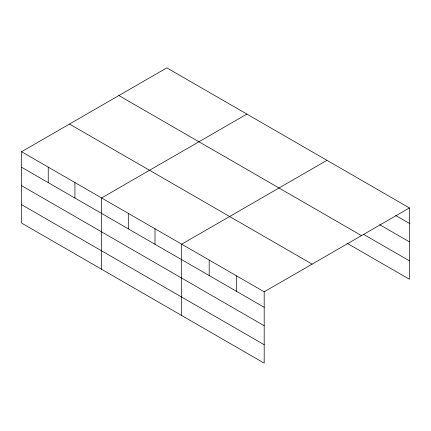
<?xml version="1.0" encoding="UTF-8"?>
<svg xmlns="http://www.w3.org/2000/svg" width="431" height="431" viewBox="0 0 431 431"><rect width="100%" height="100%" fill="white"/><g stroke="black" fill="none" stroke-linecap="round" stroke-linejoin="round"><path stroke-width="0.65" d="M264.187 325.734L264.187 291.814L21.55 151.728L21.55 223.053L264.187 363.139L264.187 325.734L21.55 185.648M347.003 243.219L409.45 279.272L409.45 207.947L166.813 67.861L21.55 151.728M246.882 114.086L101.619 197.953L101.619 269.283M326.951 160.316L181.688 244.183L181.688 315.514M264.187 291.814L409.45 207.947M395.701 215.505L409.45 223.447M379.657 224.67L409.45 241.866M363.619 234.389L409.45 260.852M118.875 95.537L361.512 235.622M69.488 124.053L312.125 264.138M21.55 167.228L264.187 307.314M21.55 204.633L264.187 344.719M236.689 275.937L236.689 291.437M209.191 260.06L209.191 275.56M154.998 228.775L154.998 244.275M128.309 213.367L128.309 228.866M74.929 182.545L74.929 198.044M48.24 167.136L48.24 182.636"/></g></svg>
